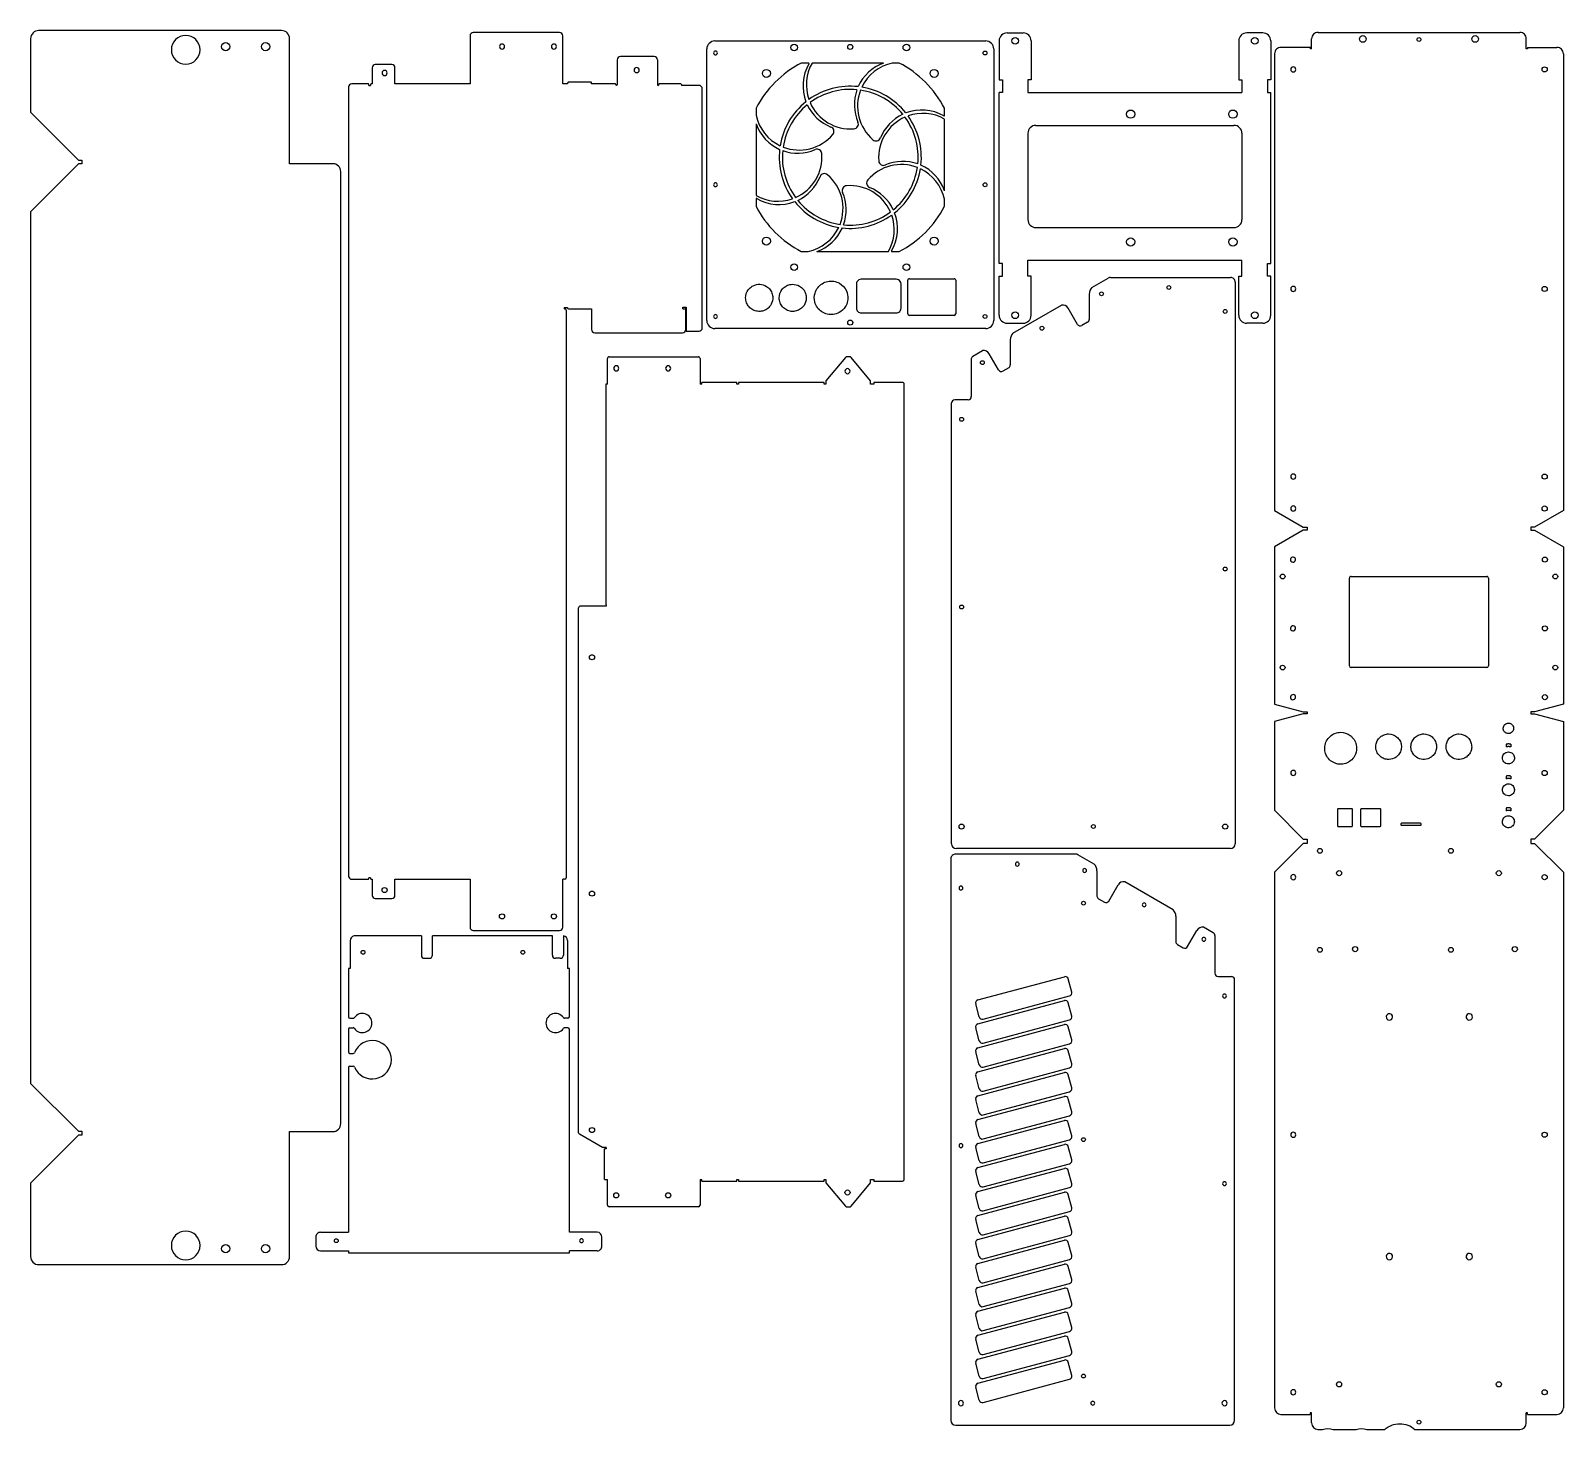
# Model space of a CAD drawing. Header units: millimetres. Extents: x 115 to 1074, y -17 to 858.
import ezdxf

# ---------------------------------------------------------------- set-up
doc = ezdxf.new("R2010")
doc.units = ezdxf.units.MM
doc.layers.add('View046', color=7, linetype='CONTINUOUS')

msp = doc.modelspace()

# ---------------------------------------------------------------- linework, layer by layer
at = {"layer": 'View046'}
for p, q in [((271.846, 858.327), (119.772, 858.328)), ((389.846, 855.126), (389.845, 825.052)), ((445.846, 857.125), (391.846, 857.126)), ((447.845, 825.052), (447.846, 855.125)), ((726.046, 856.95), (736.046, 856.95)), ((886.046, 856.949), (876.046, 856.949)), ((920.646, 857.266), (1047.05, 857.265)), ((114.772, 853.328), (114.772, 807.328)), ((276.845, 775.053), (276.846, 853.326)), ((538.057, 676.851), (538.058, 846.851)), ((543.058, 851.851), (712.633, 851.85)), ((717.633, 846.85), (717.632, 676.85)), ((721.046, 851.95), (721.045, 827.55)), ((741.046, 851.95), (741.045, 827.55)), ((871.046, 851.949), (871.045, 827.549)), ((891.046, 851.949), (891.045, 827.549)), ((915.846, 847.878), (897.458, 847.879)), ((915.846, 846.878), (915.846, 847.878)), ((916.646, 846.878), (915.846, 846.878)), ((916.646, 846.878), (916.646, 853.266)), ((1051.05, 846.877), (1051.05, 853.265)), ((1051.85, 846.877), (1051.05, 846.877)), ((1051.85, 847.877), (1070.23, 847.877)), ((1051.85, 847.877), (1051.85, 846.877)), ((328.531, 835.126), (328.531, 825.053)), ((340.845, 837.126), (330.531, 837.126)), ((342.845, 825.053), (342.845, 835.126)), ((481.919, 840.125), (481.919, 824.452)), ((505.119, 842.125), (483.919, 842.125)), ((507.119, 840.125), (507.119, 824.451)), ((601.999, 838.051), (597.166, 838.051)), ((648.748, 838.05), (603.921, 838.051)), ((658.525, 838.05), (654.109, 838.05)), ((893.458, 843.879), (893.456, 557.913)), ((1074.23, 843.877), (1074.23, 557.912)), ((450.919, 825.552), (450.919, 825.052)), ((465.419, 826.052), (451.419, 826.052)), ((465.919, 825.052), (465.919, 825.552)), ((721.045, 827.55), (723.045, 827.55)), ((723.045, 827.55), (723.045, 819.55)), ((741.045, 827.55), (739.045, 827.55)), ((739.045, 827.55), (739.045, 819.55)), ((871.045, 827.549), (873.045, 827.549)), ((873.045, 827.549), (873.045, 819.549)), ((891.045, 827.549), (889.045, 827.549)), ((889.045, 827.549), (889.045, 819.549)), ((313.766, 823.053), (313.763, 329.053)), ((325.994, 825.053), (315.766, 825.053)), ((326.494, 824.053), (326.494, 824.553)), ((326.494, 824.053), (327.531, 824.053)), ((327.531, 824.553), (327.531, 824.053)), ((328.531, 825.053), (328.031, 825.053)), ((389.845, 825.052), (342.845, 825.053)), ((450.919, 825.052), (447.845, 825.052)), ((480.619, 825.052), (465.919, 825.052)), ((481.119, 824.552), (481.119, 824.452)), ((507.919, 824.451), (507.919, 824.551)), ((521.619, 825.051), (508.419, 825.051)), ((522.119, 824.551), (522.119, 824.051)), ((525.192, 824.051), (522.119, 824.051)), ((525.192, 824.041), (525.192, 824.051)), ((533.192, 824.041), (525.192, 824.041)), ((535.191, 672.151), (535.192, 822.041)), ((721.045, 712.55), (721.045, 819.55)), ((723.045, 819.55), (721.045, 819.55)), ((739.045, 819.55), (873.045, 819.549)), ((889.045, 819.549), (891.045, 819.549)), ((891.045, 712.549), (891.045, 819.549)), ((114.772, 807.328), (144.772, 777.327)), ((568.845, 809.731), (568.845, 805.314)), ((686.845, 804.897), (686.845, 809.73)), ((568.845, 799.954), (568.845, 755.127)), ((686.845, 758.148), (686.845, 802.974)), ((744.045, 799.05), (868.045, 799.049)), ((739.045, 794.05), (739.045, 740.05)), ((873.045, 794.049), (873.045, 740.049)), ((144.772, 777.327), (146.845, 777.327)), ((146.845, 777.327), (146.845, 774.854)), ((144.772, 774.854), (114.771, 744.854)), ((146.845, 774.854), (144.772, 774.854)), ((303.919, 775.053), (276.845, 775.053)), ((308.914, 174.053), (308.919, 770.053)), ((568.845, 753.204), (568.845, 748.371)), ((686.845, 748.37), (686.845, 752.787)), ((114.771, 744.854), (114.768, 199.254)), ((744.045, 735.05), (868.045, 735.049)), ((597.165, 720.051), (601.581, 720.051)), ((606.942, 720.051), (651.769, 720.05)), ((653.691, 720.05), (658.524, 720.05)), ((723.045, 712.55), (721.045, 712.55)), ((723.045, 704.55), (723.045, 712.55)), ((739.045, 714.55), (873.045, 714.549)), ((739.045, 704.55), (739.045, 714.55)), ((873.045, 704.549), (873.045, 714.549)), ((889.045, 712.549), (891.045, 712.549)), ((889.045, 704.549), (889.045, 712.549)), ((656.645, 702.65), (634.645, 702.651)), ((663.844, 681.05), (663.845, 702.05)), ((664.845, 703.05), (692.845, 703.05)), ((693.845, 702.05), (693.844, 681.05)), ((721.044, 680.15), (721.045, 704.55)), ((721.045, 704.55), (723.045, 704.55)), ((741.045, 704.55), (739.045, 704.55)), ((741.044, 680.15), (741.045, 704.55)), ((779.062, 697.509), (789.348, 703.448)), ((790.848, 703.849), (865.845, 703.849)), ((868.845, 700.849), (868.842, 349.249)), ((871.044, 680.149), (871.045, 704.549)), ((871.045, 704.549), (873.045, 704.549)), ((891.045, 704.549), (889.045, 704.549)), ((891.044, 680.149), (891.045, 704.549)), ((631.645, 699.651), (631.644, 684.651)), ((659.644, 684.65), (659.645, 699.65)), ((777.395, 693.358), (777.395, 677.539)), ((448.844, 685.052), (448.844, 684.252)), ((448.844, 685.052), (450.918, 685.052)), ((448.844, 684.252), (449.044, 684.252)), ((450.044, 683.252), (450.042, 328.052)), ((450.918, 685.052), (450.918, 684.652)), ((451.418, 684.152), (465.918, 684.152)), ((465.918, 684.152), (465.918, 671.152)), ((523.118, 684.151), (523.118, 685.151)), ((523.118, 685.151), (525.191, 685.151)), ((523.118, 684.151), (524.418, 684.151)), ((524.918, 671.151), (524.918, 683.651)), ((525.191, 685.151), (525.191, 670.151)), ((634.644, 681.651), (656.644, 681.65)), ((729.698, 669.009), (760.011, 686.51)), ((770.025, 674.439), (764.175, 684.572)), ((712.632, 671.85), (543.057, 671.851)), ((692.844, 680.05), (664.844, 680.05)), ((726.044, 675.15), (736.044, 675.15)), ((776.395, 675.807), (772.757, 673.707)), ((886.044, 675.149), (876.044, 675.149)), ((467.918, 669.152), (522.918, 669.151)), ((525.191, 670.151), (533.191, 670.151)), ((728.031, 664.859), (728.031, 649.039)), ((475.844, 637.052), (475.844, 653.025)), ((476.944, 654.125), (532.744, 654.125)), ((533.844, 653.025), (533.844, 637.051)), ((624.832, 653.731), (612.575, 639.124)), ((627.476, 654.124), (625.675, 654.124)), ((640.575, 639.124), (628.319, 653.731)), ((703.63, 652.804), (703.63, 629.222)), ((704.63, 654.536), (710.647, 658.01)), ((720.662, 645.939), (714.812, 656.072)), ((727.031, 647.307), (723.394, 645.207)), ((474.844, 637.052), (474.843, 498.852)), ((475.844, 637.052), (474.844, 637.052)), ((534.844, 637.051), (533.844, 637.051)), ((556.844, 638.051), (534.844, 638.051)), ((534.844, 637.051), (534.844, 638.051)), ((556.844, 637.051), (556.844, 638.051)), ((557.881, 637.051), (556.844, 637.051)), ((611.575, 638.051), (557.881, 638.051)), ((557.881, 638.051), (557.881, 637.051)), ((611.575, 637.051), (611.575, 638.051)), ((612.575, 637.051), (611.575, 637.051)), ((612.575, 639.124), (612.575, 637.051)), ((640.575, 637.05), (640.575, 639.124)), ((642.612, 637.05), (640.575, 637.05)), ((660.512, 638.05), (642.612, 638.05)), ((642.612, 638.05), (642.612, 637.05)), ((661.608, 139.15), (661.612, 636.95)), ((691.242, 349.25), (691.244, 625.222)), ((701.63, 627.222), (693.244, 627.222)), ((893.456, 557.913), (911.456, 547.521)), ((1074.23, 557.912), (1056.23, 547.52)), ((911.456, 547.521), (913.843, 547.521)), ((913.843, 547.521), (913.843, 545.529)), ((1053.84, 547.52), (1053.84, 545.528)), ((1056.23, 547.52), (1053.84, 547.52)), ((911.456, 545.529), (893.456, 535.137)), ((913.843, 545.529), (911.456, 545.529)), ((1053.84, 545.528), (1056.23, 545.528)), ((1056.23, 545.528), (1074.23, 535.135)), ((893.456, 535.137), (893.455, 436.668)), ((1074.23, 535.135), (1074.23, 436.666)), ((940.343, 460.586), (940.343, 515.586)), ((941.343, 516.586), (1026.34, 516.586)), ((1027.34, 515.586), (1027.34, 460.586)), ((457.767, 168.347), (457.77, 496.952)), ((474.943, 498.052), (458.87, 498.052)), ((474.843, 498.852), (474.943, 498.852)), ((474.943, 498.852), (474.943, 498.052)), ((1026.34, 459.586), (941.343, 459.586)), ((893.455, 436.668), (911.455, 431.844)), ((911.455, 431.844), (913.843, 431.844)), ((913.843, 431.844), (913.843, 430.649)), ((1053.84, 431.843), (1053.84, 430.648)), ((1056.23, 431.843), (1053.84, 431.843)), ((1074.23, 436.666), (1056.23, 431.843)), ((911.455, 430.649), (893.455, 425.826)), ((893.455, 425.826), (893.455, 370.249)), ((913.843, 430.649), (911.455, 430.649)), ((1053.84, 430.648), (1056.23, 430.648)), ((1056.23, 430.648), (1074.23, 425.824)), ((1074.23, 425.824), (1074.23, 370.247)), ((1038.34, 411.617), (1038.34, 409.917)), ((1041.34, 411.617), (1041.34, 409.917)), ((1038.34, 391.617), (1038.34, 389.917)), ((1041.34, 391.617), (1041.34, 389.917)), ((893.455, 370.249), (911.454, 352.249)), ((932.842, 370.748), (932.842, 360.548)), ((941.742, 371.248), (933.342, 371.248)), ((942.242, 360.548), (942.242, 370.748)), ((947.342, 370.748), (947.342, 360.548)), ((959.442, 371.248), (947.842, 371.248)), ((959.942, 360.548), (959.942, 370.748)), ((1038.34, 371.617), (1038.34, 369.917)), ((1041.34, 371.617), (1041.34, 369.917)), ((1074.23, 370.247), (1056.23, 352.248)), ((933.342, 360.048), (941.742, 360.048)), ((947.842, 360.048), (959.442, 360.048)), ((972.542, 361.848), (972.542, 361.148)), ((984.842, 362.148), (972.842, 362.148)), ((972.842, 360.848), (984.842, 360.848)), ((985.142, 361.148), (985.142, 361.848)), ((865.842, 346.249), (694.242, 346.25)), ((911.454, 349.461), (893.454, 331.461)), ((911.454, 352.249), (913.842, 352.249)), ((913.842, 349.461), (911.454, 349.461)), ((913.842, 352.249), (913.842, 349.461)), ((1053.84, 352.248), (1053.84, 349.46)), ((1056.23, 352.248), (1053.84, 352.248)), ((1053.84, 349.46), (1056.23, 349.46)), ((1056.23, 349.46), (1074.23, 331.46)), ((690.842, 339.85), (690.84, -11.7499)), ((768.838, 342.85), (693.842, 342.85)), ((780.625, 336.509), (770.338, 342.448)), ((315.763, 327.053), (325.991, 327.053)), ((326.491, 327.553), (326.491, 328.053)), ((327.527, 328.053), (326.491, 328.053)), ((327.527, 328.053), (327.527, 327.553)), ((328.027, 327.053), (328.527, 327.053)), ((328.527, 327.053), (328.527, 316.979)), ((342.842, 316.979), (342.842, 327.053)), ((342.842, 327.053), (389.842, 327.052)), ((389.842, 327.052), (389.842, 296.979)), ((447.842, 296.978), (447.842, 327.052)), ((449.042, 327.052), (447.842, 327.052)), ((782.292, 332.358), (782.291, 316.539)), ((893.454, 331.461), (893.452, -3.9389)), ((1074.23, 331.46), (1074.23, -3.9402)), ((789.661, 313.439), (795.511, 323.571)), ((829.988, 308.008), (799.675, 325.509)), ((330.527, 314.979), (340.842, 314.979)), ((783.291, 314.807), (786.929, 312.707)), ((831.655, 303.858), (831.655, 288.039)), ((314.842, 288.64), (314.842, 271.253)), ((359.342, 291.64), (317.842, 291.64)), ((359.342, 291.64), (359.342, 279.582)), ((441.342, 291.639), (366.342, 291.64)), ((366.342, 279.582), (366.342, 291.64)), ((391.842, 294.979), (445.842, 294.978)), ((441.342, 279.582), (441.342, 291.639)), ((448.342, 291.597), (448.342, 279.582)), ((450.842, 288.639), (450.842, 271.252)), ((839.024, 284.939), (844.874, 295.071)), ((855.056, 293.535), (849.039, 297.009)), ((856.056, 291.803), (856.056, 268.221)), ((832.655, 286.307), (836.292, 284.206)), ((313.642, 271.253), (313.641, 240.912)), ((314.842, 271.253), (313.642, 271.253)), ((361.342, 277.582), (364.342, 277.582)), ((446.342, 277.582), (443.342, 277.582)), ((452.042, 271.252), (450.842, 271.252)), ((452.041, 240.911), (452.042, 271.252)), ((707.773, 251.568), (761.865, 266.061)), ((766.515, 256.436), (764.315, 264.647)), ((858.056, 266.221), (866.441, 266.221)), ((868.44, -11.7512), (868.441, 264.221)), ((707.773, 236.568), (761.865, 251.061)), ((711.008, 239.493), (765.1, 253.987)), ((766.514, 241.436), (764.315, 249.647)), ((314.631, 240.053), (316.631, 240.053)), ((451.051, 240.052), (449.051, 240.052)), ((708.559, 240.908), (706.359, 249.118)), ((313.641, 233.194), (313.641, 218.912)), ((314.631, 234.053), (316.631, 234.053)), ((451.051, 234.052), (449.051, 234.052)), ((452.04, 106.052), (452.041, 233.193)), ((708.559, 225.908), (706.359, 234.118)), ((707.773, 221.568), (761.865, 236.061)), ((711.008, 224.493), (765.1, 238.987)), ((766.514, 226.436), (764.314, 234.647)), ((707.773, 206.568), (761.865, 221.061)), ((711.008, 209.493), (765.1, 223.987)), ((314.631, 218.053), (316.631, 218.053)), ((708.559, 210.908), (706.359, 219.118)), ((766.514, 211.436), (764.314, 219.647)), ((313.641, 209.194), (313.64, 106.053)), ((314.631, 210.053), (316.631, 210.053)), ((708.559, 195.908), (706.359, 204.118)), ((707.773, 191.568), (761.865, 206.061)), ((711.008, 194.493), (765.1, 208.987)), ((766.514, 196.436), (764.314, 204.647)), ((114.768, 199.254), (144.767, 169.254)), ((711.008, 179.493), (765.1, 193.987)), ((708.558, 180.908), (706.359, 189.118)), ((707.773, 176.568), (761.865, 191.061)), ((766.514, 181.436), (764.314, 189.647)), ((708.558, 165.908), (706.358, 174.118)), ((707.773, 161.568), (761.865, 176.061)), ((711.008, 164.493), (765.1, 178.987)), ((766.514, 166.436), (764.314, 174.647)), ((144.767, 166.781), (114.767, 136.781)), ((144.767, 169.254), (146.841, 169.254)), ((146.841, 166.78), (144.767, 166.781)), ((146.841, 169.254), (146.841, 166.78)), ((276.84, 90.7796), (276.841, 169.053)), ((276.841, 169.053), (303.914, 169.053)), ((472.767, 159.052), (458.317, 167.394)), ((711.008, 149.493), (765.1, 163.987)), ((474.941, 159.052), (472.767, 159.052)), ((474.941, 158.252), (473.941, 158.252)), ((473.941, 139.052), (473.941, 158.252)), ((474.941, 159.052), (474.941, 158.252)), ((708.558, 150.908), (706.358, 159.118)), ((707.772, 146.568), (761.864, 161.061)), ((766.514, 151.436), (764.314, 159.647)), ((708.558, 135.908), (706.358, 144.118)), ((707.772, 131.568), (761.864, 146.061)), ((711.008, 134.493), (765.1, 148.987)), ((766.514, 136.436), (764.314, 144.647)), ((114.767, 136.781), (114.767, 90.7807)), ((473.941, 139.052), (475.841, 139.052)), ((475.841, 123.078), (475.841, 139.052)), ((533.841, 139.051), (533.841, 123.078)), ((533.841, 139.051), (534.841, 139.051)), ((534.841, 138.051), (534.841, 139.051)), ((534.841, 138.051), (556.841, 138.051)), ((556.841, 138.051), (556.841, 139.051)), ((556.841, 139.051), (557.877, 139.051)), ((557.877, 139.051), (557.877, 138.051)), ((557.877, 138.051), (611.572, 138.051)), ((611.572, 138.051), (611.572, 139.051)), ((611.572, 139.051), (612.572, 139.051)), ((612.572, 139.051), (612.572, 136.977)), ((612.572, 136.977), (624.828, 122.37)), ((628.315, 122.37), (640.572, 136.977)), ((640.572, 136.977), (640.572, 139.05)), ((640.572, 139.05), (642.608, 139.05)), ((642.608, 139.05), (642.608, 138.05)), ((642.608, 138.05), (660.508, 138.05)), ((708.558, 120.908), (706.358, 129.118)), ((707.772, 116.568), (761.864, 131.061)), ((711.008, 119.493), (765.099, 133.987)), ((766.514, 121.436), (764.314, 129.647)), ((532.74, 121.978), (476.94, 121.978)), ((625.671, 121.977), (627.472, 121.977)), ((707.772, 101.568), (761.864, 116.061)), ((711.007, 104.493), (765.099, 118.987)), ((296.253, 106.053), (313.64, 106.053)), ((469.428, 106.052), (452.04, 106.052)), ((708.558, 105.908), (706.358, 114.118)), ((766.513, 106.436), (764.314, 114.647)), ((293.253, 103.053), (293.253, 97.4528)), ((472.428, 97.4516), (472.428, 103.052)), ((708.558, 90.9077), (706.358, 99.1181)), ((707.772, 86.5676), (761.864, 101.061)), ((711.007, 89.4935), (765.099, 103.987)), ((766.513, 91.4365), (764.313, 99.6468)), ((296.253, 94.4528), (313.64, 94.4527)), ((313.64, 94.4527), (313.64, 93.2527)), ((313.64, 93.2527), (452.04, 93.2517)), ((452.04, 93.2517), (452.04, 94.4517)), ((469.428, 94.4516), (452.04, 94.4517)), ((711.007, 74.4935), (765.099, 88.987)), ((119.767, 85.7807), (271.84, 85.7796)), ((708.558, 75.9077), (706.358, 84.1181)), ((707.772, 71.5676), (761.864, 86.0611)), ((766.513, 76.4365), (764.313, 84.6468)), ((708.558, 60.9077), (706.358, 69.1181)), ((707.772, 56.5676), (761.864, 71.0611)), ((711.007, 59.4935), (765.099, 73.987)), ((766.513, 61.4365), (764.313, 69.6468)), ((711.007, 44.4935), (765.099, 58.987)), ((708.558, 45.9077), (706.358, 54.1181)), ((707.772, 41.5676), (761.864, 56.0611)), ((766.513, 46.4365), (764.313, 54.6468)), ((708.557, 30.9077), (706.358, 39.1181)), ((707.772, 26.5676), (761.864, 41.0611)), ((711.007, 29.4935), (765.099, 43.987)), ((766.513, 31.4365), (764.313, 39.6468)), ((711.007, 14.4935), (765.099, 28.987)), ((708.557, 15.9077), (706.357, 24.1181)), ((707.772, 11.5676), (761.863, 26.0611)), ((766.513, 16.4365), (764.313, 24.6468)), ((711.007, -0.5065), (765.099, 13.987)), ((708.557, 0.9077), (706.357, 9.1181)), ((897.452, -7.9389), (915.84, -7.939)), ((915.84, -6.939), (915.84, -7.939)), ((916.64, -6.9391), (915.84, -6.939)), ((916.64, -13.3267), (916.64, -6.9391)), ((1051.04, -13.3276), (1051.04, -6.94)), ((1051.84, -6.94), (1051.04, -6.94)), ((1051.84, -7.94), (1051.84, -6.94)), ((1051.84, -7.94), (1070.23, -7.9401)), ((693.839, -14.7499), (865.439, -14.7512)), ((920.639, -17.3267), (923.485, -17.3267)), ((930.194, -17.3268), (944.485, -17.3269)), ((951.194, -17.3269), (962.392, -17.327)), ((981.287, -17.3271), (1047.04, -17.3276))]:
    msp.add_line(p, q, dxfattribs=at)
for centre, radius in [((731.046, 851.95), 2.1), ((881.046, 851.949), 2.1), ((948.696, 853.116), 2.1), ((983.846, 852.766), 1.2), ((1019, 853.115), 2.1), ((236.846, 848.327), 2.6), ((261.846, 848.327), 2.6), ((592.696, 847.801), 2.1), ((627.846, 848.151), 1.6), ((662.996, 847.8), 2.1), ((712.233, 844.35), 1.2), ((1062.53, 834.077), 1.6), ((575.345, 831.551), 2.5), ((680.345, 831.55), 2.5), ((803.345, 806.049), 2.6), ((867.345, 806.049), 2.6), ((712.233, 761.85), 1.2), ((575.345, 726.551), 2.5), ((680.345, 726.55), 2.5), ((803.345, 726.049), 2.6), ((867.345, 726.049), 2.6), ((592.695, 710.301), 2.1), ((662.995, 710.3), 2.1), ((785.126, 693.549), 1.2), ((827.299, 697.549), 1.2), ((1062.53, 696.61), 1.6), ((731.044, 680.15), 2.1), ((862.544, 682.549), 1.2), ((881.044, 680.149), 2.1), ((627.844, 675.551), 1.6), ((712.232, 679.35), 1.2), ((747.83, 672.017), 1.2), ((710.535, 650.485), 1.2), ((697.544, 614.985), 1.2), ((1062.53, 579.143), 1.6), ((1062.53, 559.143), 1.6), ((1062.69, 527.183), 1.6), ((862.543, 521.299), 1.2), ((898.495, 516.587), 1.5), ((1069.19, 516.586), 1.5), ((697.543, 497.518), 1.2), ((1062.69, 484.118), 1.6), ((466.169, 466.052), 1.6), ((898.494, 459.587), 1.5), ((1069.19, 459.586), 1.5), ((1062.69, 441.053), 1.6), ((1062.53, 393.593), 1.6), ((697.542, 360.05), 1.6), ((780.042, 360.05), 1.2), ((862.542, 360.049), 1.6), ((921.842, 344.861), 1.5), ((1003.84, 344.86), 1.5), ((933.842, 330.861), 1.6), ((1033.84, 330.86), 1.6), ((1062.53, 328.36), 1.6), ((336.342, 320.279), 1.6), ((466.168, 318.052), 1.6), ((773.842, 312.049), 1.2), ((409.842, 303.779), 1.6), ((442.342, 303.778), 1.6), ((322.842, 281.333), 1.2), ((422.842, 281.332), 1.2), ((921.842, 282.861), 1.5), ((943.842, 283.311), 1.6), ((1003.84, 282.86), 1.5), ((1043.84, 283.311), 1.6), ((466.167, 170.052), 1.6), ((773.841, 164.049), 1.2), ((1062.53, 167.11), 1.6), ((481.341, 129.178), 1.6), ((513.841, 129.178), 1.6), ((626.113, 130.967), 1.6), ((236.84, 95.7799), 2.6), ((261.84, 95.7797), 2.6), ((306.076, 100.753), 1.2), ((773.84, 16.0495), 1.2), ((933.84, 10.8608), 1.6), ((1033.84, 10.8601), 1.6), ((1062.53, 5.8599), 1.6), ((983.84, -12.8271), 1.2)]:
    msp.add_circle(centre, radius, dxfattribs=at)
for centre, radius, start, end in [((119.772, 853.328), 5, 89.9996, 180), ((271.846, 853.327), 5, -0.0004011, 89.9996), ((391.846, 855.126), 2, 89.9996, 180), ((445.846, 855.125), 2, -0.0004011, 89.9996), ((726.046, 851.95), 5, 89.9996, 180), ((736.046, 851.95), 5, -0.0004011, 89.9996), ((876.046, 851.949), 5, 89.9996, 180), ((886.046, 851.949), 5, -0.0004011, 89.9996), ((920.646, 853.266), 4, 89.9996, 180), ((1047.05, 853.265), 4, -0.0004011, 89.9996), ((543.058, 846.851), 5, 89.9996, 180), ((712.633, 846.85), 5, -0.0003959, 89.9996), ((897.458, 843.879), 4, 89.9996, 180), ((1070.23, 843.877), 4, -0.0004011, 89.9996), ((330.531, 835.126), 2, 89.9996, 180), ((340.845, 835.126), 2, -0.0004011, 89.9996), ((483.919, 840.125), 2, 89.9996, 180), ((505.119, 840.125), 2, -0.0004011, 89.9996), ((627.845, 779.051), 66.5, 117.474, 152.525), ((625.92, 823.715), 27.6726, 149.906, -159.056), ((628.016, 824.441), 27.6726, 150.541, -160.539), ((601.545, 837.841), 0.5, -30.094, 24.8212), ((658.066, 811.994), 27.6726, 109.678, 155.944), ((660.062, 811.026), 27.6726, 102.423, 154.461), ((627.845, 779.051), 66.5, 27.4739, 62.5253), ((451.419, 825.552), 0.5, 89.9996, 180), ((465.419, 825.552), 0.5, -0.0004011, 89.9996), ((315.766, 823.053), 2, 89.9996, 180), ((325.994, 824.553), 0.5, -0.0004011, 89.9996), ((328.031, 824.553), 0.5, 89.9996, 180), ((480.619, 824.552), 0.5, -0.0004011, 89.9996), ((481.519, 824.452), 0.4, 180, -0.0004011), ((507.519, 824.451), 0.4, 180, -0.0004011), ((508.419, 824.551), 0.5, 89.9996, 180), ((521.619, 824.551), 0.5, -0.0004011, 89.9996), ((533.192, 822.041), 2, -0.0004011, 89.9996), ((627.845, 779.051), 44.5, 83.6108, 125.626), ((627.845, 779.051), 42.5, 84.3606, 126.3), ((658.066, 811.994), 27.6726, 160.25, -156.658), ((660.062, 811.026), 27.6726, 158.736, -130.612), ((627.845, 779.051), 42.5, 39.3606, 81.3003), ((627.845, 779.051), 44.5, 38.6108, 80.6256), ((627.845, 779.051), 44.5, 128.611, 170.626), ((627.845, 779.051), 42.5, 129.361, 171.3), ((625.92, 823.715), 27.6726, -154.75, -111.658), ((628.016, 824.441), 27.6726, -156.264, -85.6117), ((672.509, 780.975), 27.6726, 115.25, 158.342), ((672.509, 780.975), 27.6726, 59.906, 110.944), ((673.236, 778.88), 27.6726, 60.5409, 109.461), ((595.87, 811.268), 27.6726, -167.577, -115.539), ((594.902, 809.272), 27.6726, -160.322, -114.056), ((614.6, 795.207), 3, -40.6117, 68.3416), ((629.904, 799.841), 3, -85.6117, 23.3416), ((673.236, 778.88), 27.6726, 113.736, -175.612), ((627.845, 779.051), 42.5, -5.63935, 36.3003), ((627.845, 779.051), 44.5, -6.38918, 35.6256), ((686.635, 805.35), 0.5, -120.094, -65.1788), ((744.045, 794.05), 5, 89.9996, 180), ((868.045, 794.049), 5, -0.0004011, 89.9996), ((595.87, 811.268), 27.6726, -111.264, -40.6117), ((644.002, 792.296), 3, -130.612, -21.6584), ((627.845, 779.051), 44.5, 173.611, -144.374), ((627.845, 779.051), 42.5, 174.361, -143.7), ((594.902, 809.272), 27.6726, -109.75, -66.6584), ((582.454, 779.222), 27.6726, -66.2639, 4.38825), ((607.055, 781.109), 3, 4.38825, 113.342), ((303.919, 770.053), 5, -0.0004011, 89.9996), ((611.688, 765.805), 3, 49.3883, 158.342), ((595.628, 747.075), 27.6726, -21.2639, 49.3883), ((659.82, 746.834), 27.6726, 68.7361, 139.388), ((648.636, 776.992), 3, -175.612, -66.6584), ((660.788, 748.829), 27.6726, 70.2501, 113.342), ((627.845, 779.051), 42.5, -50.6394, -8.69972), ((627.845, 779.051), 44.5, -51.3892, -9.37435), ((659.82, 746.834), 27.6726, 12.4231, 64.4606), ((660.788, 748.829), 27.6726, 19.6777, 65.9437), ((583.181, 777.126), 27.6726, -64.7499, -21.6584), ((625.786, 758.26), 3, 94.3883, -156.658), ((627.674, 733.66), 27.6726, 23.7361, 94.3883), ((641.09, 762.894), 3, 139.388, -111.658), ((629.77, 734.387), 27.6726, 25.2501, 68.3416), ((582.454, 779.222), 27.6726, -119.459, -70.5394), ((569.055, 752.751), 0.5, 59.906, 114.821), ((583.181, 777.126), 27.6726, -120.094, -69.0563), ((627.845, 779.051), 44.5, -141.389, -99.3744), ((627.845, 779.051), 42.5, -140.639, -98.6997), ((597.624, 746.107), 27.6726, -19.7499, 23.3416), ((627.845, 779.051), 66.5, -152.526, -117.475), ((627.845, 779.051), 44.5, -96.3892, -54.3744), ((627.845, 779.051), 42.5, -95.6394, -53.6997), ((627.674, 733.66), 27.6726, -29.4591, 19.4606), ((629.77, 734.387), 27.6726, -30.094, 20.9437), ((627.845, 779.051), 66.5, -62.5261, -27.4747), ((744.045, 740.05), 5, 180, -90.0004), ((868.045, 740.049), 5, -90.0004, -0.0004011), ((595.628, 747.075), 27.6726, -77.5769, -25.5394), ((597.624, 746.107), 27.6726, -70.3223, -24.0563), ((654.145, 720.26), 0.5, 149.906, -155.179), ((664.845, 702.05), 1, 89.9996, 180), ((692.845, 702.05), 1, -0.0004028, 89.9996), ((790.848, 700.849), 3, 89.9996, 120), ((865.845, 700.849), 3, -0.0004011, 89.9996), ((783.395, 693.358), 6, 136.234, 180), ((449.044, 683.252), 1, -0.0004011, 89.9996), ((451.418, 684.652), 0.5, 180, -90.0004), ((524.418, 683.651), 0.5, -0.0004011, 89.9996), ((760.711, 682.572), 4, 29.9996, 100.083), ((533.191, 672.151), 2, -90.0004, -0.0004011), ((543.057, 676.851), 5, 180, -90.0004), ((664.844, 681.05), 1, 180, -90.0004), ((692.844, 681.05), 1, -90.0004, -0.0004028), ((712.632, 676.85), 5, -90.0004, -0.0003959), ((726.044, 680.15), 5, 180, -90.0004), ((736.044, 680.15), 5, -90.0004, -0.0004011), ((771.757, 675.439), 2, -150, -60.0004), ((775.395, 677.539), 2, -60.0004, -0.0004011), ((876.044, 680.149), 5, 180, -90.0004), ((886.044, 680.149), 5, -90.0004, -0.0004011), ((467.918, 671.152), 2, 180, -90.0004), ((522.918, 671.151), 2, -90.0004, -0.0004011), ((734.031, 664.859), 6, 136.234, 180), ((476.944, 653.025), 1.1, 89.9996, 180), ((532.744, 653.025), 1.1, -0.0004011, 89.9996), ((625.675, 653.024), 1.1, 89.9996, 140), ((627.476, 653.024), 1.1, 39.9996, 89.9996), ((705.63, 652.804), 2, 120, 180), ((711.348, 654.072), 4, 29.9996, 100.083), ((722.394, 646.939), 2, -150, -60.0004), ((726.031, 649.039), 2, -60.0004, -0.0004011), ((660.512, 636.95), 1.1, -0.0004011, 89.9996), ((693.244, 625.222), 2, 89.9996, 180), ((701.63, 629.222), 2, -90.0004, -0.0004011), ((941.343, 515.586), 1, 89.9996, 180), ((1026.34, 515.586), 1, -0.0004011, 89.9996), ((458.87, 496.952), 1.1, 89.9996, 180), ((941.343, 460.586), 1, 180, -90.0004), ((1026.34, 460.586), 1, -90.0004, -0.0004011), ((694.242, 349.25), 3, 180, -90.0004), ((865.842, 349.249), 3, -90.0004, -0.0004011), ((693.842, 339.85), 3, 89.9996, 180), ((768.838, 339.85), 3, 59.9996, 89.9996), ((776.292, 332.358), 6, -0.0004011, 43.7657), ((315.763, 329.053), 2, 180, -90.0004), ((325.991, 327.553), 0.5, -90.0004, -0.0004011), ((328.027, 327.553), 0.5, 180, -90.0004), ((449.042, 328.052), 1, -90.0004, -0.0004011), ((330.527, 316.979), 2, 180, -90.0004), ((340.842, 316.979), 2, -90.0004, -0.0004011), ((798.975, 321.571), 4, 79.9157, 150), ((784.291, 316.539), 2, 180, -120), ((787.929, 314.439), 2, -120, -30.0004), ((825.655, 303.858), 6, -0.0004011, 43.7657), ((317.842, 288.64), 3, 89.9996, 180), ((391.842, 296.979), 2, 180, -90.0004), ((445.842, 296.978), 2, -90.0004, -0.0004011), ((447.842, 288.639), 3, -0.0003961, 80.4055), ((833.655, 288.039), 2, 180, -120), ((848.338, 293.071), 4, 79.9157, 150), ((854.056, 291.803), 2, -0.0004011, 59.9996), ((361.342, 279.582), 2, 180, -90.0004), ((364.342, 279.582), 2, -90.0004, -0.0003944), ((443.342, 279.582), 2, 180, -90.0004), ((446.342, 279.582), 2, -90.0004, -0.0003944), ((837.292, 285.939), 2, -120, -30.0004), ((762.383, 264.129), 2, 14.9996, 105), ((858.056, 268.221), 2, 180, -90.0004), ((866.441, 264.221), 2, -0.0004011, 89.9996), ((708.291, 249.636), 2, 105, -165), ((762.383, 249.129), 2, 14.9996, 105), ((764.583, 255.919), 2, -75.0004, 14.9996), ((314.631, 241.053), 1, -171.891, -90.0004), ((316.631, 241.053), 1, -90.0004, -34.8503), ((322.376, 237.053), 6, -145.15, 145.15), ((443.307, 237.052), 6, 34.8495, -34.8503), ((449.051, 241.052), 1, -145.15, -90.0004), ((451.051, 241.052), 1, -90.0004, -8.11001), ((710.491, 241.425), 2, -165, -75.0004), ((764.583, 240.919), 2, -75.0004, 14.9996), ((314.631, 233.053), 1, 89.9996, 171.89), ((316.631, 233.053), 1, 34.8495, 89.9996), ((449.051, 233.052), 1, 89.9996, 145.15), ((451.051, 233.052), 1, 8.10922, 89.9996), ((708.291, 234.636), 2, 105, -165), ((762.383, 234.129), 2, 14.9996, 105), ((328.631, 214.053), 12, -157.381, 157.38), ((708.291, 219.636), 2, 105, -165), ((710.491, 226.425), 2, -165, -75.0004), ((762.382, 219.129), 2, 14.9996, 105), ((764.582, 225.919), 2, -75.0004, 14.9996), ((314.631, 219.053), 1, -171.891, -90.0004), ((316.631, 219.053), 1, -90.0004, -22.6203), ((764.582, 210.919), 2, -75.0004, 14.9996), ((314.631, 209.053), 1, 89.9996, 171.89), ((316.631, 209.053), 1, 22.6195, 89.9996), ((708.291, 204.636), 2, 105, -165), ((710.491, 211.425), 2, -165, -75.0004), ((762.382, 204.129), 2, 14.9996, 105), ((710.49, 196.425), 2, -165, -75.0004), ((764.582, 195.919), 2, -75.0004, 14.9996), ((708.29, 189.636), 2, 105, -165), ((762.382, 189.129), 2, 14.9996, 105), ((303.914, 174.053), 5, -90.0004, -0.0004011), ((708.29, 174.636), 2, 105, -165), ((710.49, 181.425), 2, -165, -75.0004), ((762.382, 174.129), 2, 14.9996, 105), ((764.582, 180.919), 2, -75.0004, 14.9996), ((458.867, 168.347), 1.1, 180, -120), ((710.49, 166.425), 2, -165, -75.0004), ((764.582, 165.919), 2, -75.0004, 14.9996), ((708.29, 159.636), 2, 105, -165), ((762.382, 159.129), 2, 14.9996, 105), ((708.29, 144.636), 2, 105, -165), ((710.49, 151.425), 2, -165, -75.0004), ((762.382, 144.129), 2, 14.9996, 105), ((764.582, 150.919), 2, -75.0004, 14.9996), ((660.508, 139.15), 1.1, -90.0004, -0.0004011), ((710.49, 136.425), 2, -165, -75.0004), ((764.582, 135.919), 2, -75.0004, 14.9996), ((708.29, 129.636), 2, 105, -165), ((762.382, 129.129), 2, 14.9996, 105), ((476.941, 123.078), 1.1, 180, -90.0004), ((532.741, 123.078), 1.1, -90.0004, -0.0004011), ((625.671, 123.077), 1.1, -140, -90.0004), ((627.472, 123.077), 1.1, -90.0004, -40.0004), ((708.29, 114.636), 2, 105, -165), ((710.49, 121.425), 2, -165, -75.0004), ((762.382, 114.129), 2, 14.9996, 105), ((764.582, 120.919), 2, -75.0004, 14.9996), ((296.253, 103.053), 3, 89.9996, 180), ((469.428, 103.052), 3, -0.0003961, 89.9996), ((710.49, 106.425), 2, -165, -75.0004), ((764.582, 105.919), 2, -75.0004, 14.9996), ((296.253, 97.4528), 3, 180, -90.0004), ((469.428, 97.4516), 3, -90.0004, -0.0003961), ((708.29, 99.6357), 2, 105, -165), ((762.382, 99.1292), 2, 14.9996, 105), ((119.767, 90.7807), 5, 180, -90.0004), ((271.84, 90.7796), 5, -90.0004, -0.0004011), ((708.29, 84.6357), 2, 105, -165), ((710.49, 91.4254), 2, -165, -75.0004), ((764.582, 90.9188), 2, -75.0004, 14.9996), ((762.382, 84.1292), 2, 14.9996, 105), ((708.29, 69.6357), 2, 105, -165), ((710.49, 76.4254), 2, -165, -75.0004), ((762.381, 69.1292), 2, 14.9996, 105), ((764.581, 75.9188), 2, -75.0004, 14.9996), ((710.489, 61.4254), 2, -165, -75.0004), ((764.581, 60.9188), 2, -75.0004, 14.9996), ((708.289, 54.6357), 2, 105, -165), ((762.381, 54.1292), 2, 14.9996, 105), ((708.289, 39.6357), 2, 105, -165), ((710.489, 46.4254), 2, -165, -75.0004), ((762.381, 39.1292), 2, 14.9996, 105), ((764.581, 45.9188), 2, -75.0004, 14.9996), ((710.489, 31.4254), 2, -165, -75.0004), ((764.581, 30.9188), 2, -75.0004, 14.9996), ((708.289, 24.6357), 2, 105, -165), ((762.381, 24.1292), 2, 14.9996, 105), ((708.289, 9.6357), 2, 105, -165), ((710.489, 16.4254), 2, -165, -75.0004), ((764.581, 15.9188), 2, -75.0004, 14.9996), ((710.489, 1.4253), 2, -165, -75.0004), ((897.452, -3.9389), 4, 180, -90.0004), ((1070.23, -3.9401), 4, -90.0004, -0.0004011), ((693.84, -11.7499), 3, 180, -90.0004), ((865.44, -11.7512), 3, -90.0004, -0.0004011), ((920.64, -13.3267), 4, 180, -90.0004), ((1047.04, -13.3276), 4, -90.0004, -0.0004011)]:
    msp.add_arc(centre, radius, start, end, dxfattribs=at)
for centre, major_axis in [((211.846, 846.327), (-9, 0.0001)), ((409.846, 848.326), (-1.6, 0)), ((442.346, 848.325), (-1.6, 0)), ((543.458, 844.351), (-1.2, 0)), ((494.119, 833.625), (0, 1.6)), ((905.158, 834.078), (0, 1.6)), ((336.345, 831.826), (-1.6, 0)), ((543.457, 761.851), (-1.2, 0)), ((905.157, 696.611), (0, 1.6)), ((543.457, 679.351), (-1.2, 0)), ((481.344, 646.925), (1.6, 0)), ((513.844, 646.925), (1.6, 0)), ((626.117, 645.134), (1.1314, -1.1314)), ((905.156, 579.144), (0, 1.6)), ((905.156, 559.144), (0, 1.6)), ((904.995, 527.184), (-1.3856, 0.8)), ((904.995, 484.119), (-1.3856, 0.8)), ((904.994, 441.054), (-1.3856, 0.8)), ((905.155, 393.594), (-1.6, 0)), ((732.387, 336.55), (0, 1.2)), ((774.561, 332.549), (0, 1.2)), ((905.154, 328.361), (0, -1.6)), ((697.142, 321.55), (0, 1.2)), ((811.856, 311.017), (0, 1.2)), ((849.151, 289.484), (0, 1.2)), ((862.141, 253.984), (0, 1.2)), ((965.341, 240.861), (-1.9918, 0.1811)), ((1015.34, 240.86), (-1.9918, 0.1811)), ((905.153, 167.111), (0, -1.6)), ((697.141, 160.3), (0, 1.2)), ((862.141, 136.516), (0, 1.2)), ((211.84, 97.78), (-9, 0.0001)), ((459.605, 100.752), (1.2, 0)), ((965.34, 90.8606), (-1.9918, 0.1811)), ((1015.34, 90.8602), (-1.9918, 0.1811)), ((697.14, -0.95), (0, 1.6)), ((779.64, -0.9506), (0, 1.2)), ((862.14, -0.9511), (0, 1.6)), ((905.152, 5.861), (0, -1.6))]:
    msp.add_ellipse(centre, major_axis=major_axis, ratio=1, start_param=0, end_param=6.28318, dxfattribs=at)
for points, knots in [([(621.095, 700.144), (619.99, 700.782), (618.768, 701.216), (617.509, 701.418), (616.249, 701.621), (614.953, 701.591), (613.704, 701.33), (612.456, 701.071), (611.255, 700.581), (610.181, 699.892), (609.144, 699.229), (608.225, 698.38), (607.481, 697.399), (606.709, 696.383), (606.125, 695.226), (605.768, 694.001), (605.24, 692.207), (605.205, 690.272), (605.669, 688.461), (605.983, 687.224), (606.525, 686.047), (607.26, 685.004), (607.994, 683.961), (608.921, 683.054), (609.979, 682.342), (611.037, 681.629), (612.226, 681.111), (613.468, 680.823), (614.689, 680.539), (615.961, 680.476), (617.204, 680.639), (618.469, 680.804), (619.703, 681.202), (620.826, 681.807), (622.414, 682.661), (623.775, 683.933), (624.733, 685.462), (625.413, 686.541), (625.893, 687.746), (626.142, 688.997), (626.488, 690.722), (626.389, 692.534), (625.857, 694.211), (625.731, 694.61), (625.582, 695), (625.41, 695.382), (624.515, 697.368), (622.983, 699.059), (621.095, 700.144)], [0, 0, 0, 0, 0.0580006, 0.0580006, 0.0580006, 0.116001, 0.116001, 0.116001, 0.174002, 0.174002, 0.174002, 0.230002, 0.230002, 0.230002, 0.288003, 0.288003, 0.288003, 0.373004, 0.373004, 0.373004, 0.431004, 0.431004, 0.431004, 0.489005, 0.489005, 0.489005, 0.547005, 0.547005, 0.547005, 0.604006, 0.604006, 0.604006, 0.662006, 0.662006, 0.662006, 0.744007, 0.744007, 0.744007, 0.802008, 0.802008, 0.802008, 0.882009, 0.882009, 0.882009, 0.901009, 0.901009, 0.901009, 1, 1, 1, 1]), ([(634.645, 702.651), (634.137, 702.651), (633.63, 702.52), (633.187, 702.273), (632.721, 702.014), (632.327, 701.629), (632.058, 701.17), (631.788, 700.712), (631.644, 700.182), (631.645, 699.651)], [0, 0, 0, 0, 0.323009, 0.323009, 0.323009, 0.662004, 0.662004, 0.662004, 1, 1, 1, 1]), ([(659.645, 699.65), (659.646, 700.268), (659.449, 700.884), (659.091, 701.387), (658.835, 701.748), (658.497, 702.052), (658.11, 702.268), (657.665, 702.518), (657.155, 702.651), (656.645, 702.65)], [0, 0, 0, 0, 0.392991, 0.392991, 0.392991, 0.674998, 0.674998, 0.674998, 1, 1, 1, 1]), ([(562.344, 691.051), (562.344, 690.018), (562.534, 688.986), (562.903, 688.022), (563.27, 687.057), (563.816, 686.16), (564.504, 685.39), (565.179, 684.633), (565.992, 683.998), (566.891, 683.527), (567.804, 683.046), (568.807, 682.734), (569.832, 682.611), (570.857, 682.488), (571.905, 682.554), (572.906, 682.805), (573.874, 683.046), (574.798, 683.46), (575.622, 684.021), (576.476, 684.601), (577.223, 685.338), (577.814, 686.185), (578.672, 687.411), (579.196, 688.866), (579.316, 690.357), (579.398, 691.351), (579.303, 692.359), (579.036, 693.32), (578.761, 694.315), (578.302, 695.259), (577.69, 696.09), (577.078, 696.922), (576.313, 697.641), (575.444, 698.199), (574.187, 699.01), (572.713, 699.479), (571.218, 699.543), (569.777, 699.608), (568.322, 699.297), (567.033, 698.649), (566.11, 698.186), (565.273, 697.553), (564.576, 696.791), (564.371, 696.568), (564.179, 696.334), (563.999, 696.09), (562.93, 694.644), (562.341, 692.85), (562.344, 691.051)], [0, 0, 0, 0, 0.0580006, 0.0580006, 0.0580006, 0.116001, 0.116001, 0.116001, 0.173002, 0.173002, 0.173002, 0.231002, 0.231002, 0.231002, 0.289003, 0.289003, 0.289003, 0.345004, 0.345004, 0.345004, 0.403004, 0.403004, 0.403004, 0.487005, 0.487005, 0.487005, 0.543006, 0.543006, 0.543006, 0.601006, 0.601006, 0.601006, 0.659007, 0.659007, 0.659007, 0.743008, 0.743008, 0.743008, 0.824009, 0.824009, 0.824009, 0.882009, 0.882009, 0.882009, 0.89901, 0.89901, 0.89901, 1, 1, 1, 1]), ([(583.344, 691.051), (583.344, 690.018), (583.534, 688.986), (583.903, 688.021), (584.27, 687.056), (584.816, 686.16), (585.504, 685.39), (586.191, 684.619), (587.021, 683.976), (587.938, 683.502), (588.855, 683.027), (589.859, 682.721), (590.885, 682.605), (591.911, 682.488), (592.958, 682.561), (593.958, 682.818), (594.959, 683.074), (595.911, 683.515), (596.754, 684.112), (597.597, 684.708), (598.33, 685.459), (598.904, 686.317), (599.769, 687.603), (600.27, 689.129), (600.336, 690.677), (600.382, 691.709), (600.237, 692.748), (599.912, 693.728), (599.587, 694.708), (599.081, 695.628), (598.428, 696.428), (597.775, 697.228), (596.975, 697.907), (596.079, 698.421), (594.737, 699.195), (593.18, 699.589), (591.631, 699.548), (590.599, 699.523), (589.571, 699.307), (588.616, 698.914), (587.661, 698.522), (586.778, 697.954), (586.026, 697.247), (585.649, 696.893), (585.306, 696.507), (584.999, 696.09), (583.93, 694.644), (583.341, 692.85), (583.344, 691.051)], [0, 0, 0, 0, 0.0580006, 0.0580006, 0.0580006, 0.116001, 0.116001, 0.116001, 0.174002, 0.174002, 0.174002, 0.232002, 0.232002, 0.232002, 0.290003, 0.290003, 0.290003, 0.348004, 0.348004, 0.348004, 0.406004, 0.406004, 0.406004, 0.493005, 0.493005, 0.493005, 0.551006, 0.551006, 0.551006, 0.609007, 0.609007, 0.609007, 0.667007, 0.667007, 0.667007, 0.754008, 0.754008, 0.754008, 0.812009, 0.812009, 0.812009, 0.870009, 0.870009, 0.870009, 0.89901, 0.89901, 0.89901, 1, 1, 1, 1]), ([(631.644, 684.651), (631.64, 683.82), (632.003, 682.996), (632.618, 682.438), (633.164, 681.935), (633.902, 681.648), (634.644, 681.651)], [0, 0, 0, 0, 0.527995, 0.527995, 0.527995, 1, 1, 1, 1]), ([(656.644, 681.65), (657.44, 681.647), (658.23, 681.979), (658.786, 682.549), (659.332, 683.102), (659.647, 683.873), (659.644, 684.65)], [0, 0, 0, 0, 0.506027, 0.506027, 0.506027, 1, 1, 1, 1]), ([(1036.59, 421.548), (1036.59, 420.757), (1036.89, 419.971), (1037.42, 419.383), (1037.81, 418.946), (1038.32, 418.618), (1038.88, 418.444), (1039.25, 418.327), (1039.65, 418.279), (1040.05, 418.304), (1040.84, 418.351), (1041.6, 418.7), (1042.16, 419.264), (1042.71, 419.825), (1043.05, 420.595), (1043.09, 421.384), (1043.13, 422.174), (1042.87, 422.974), (1042.37, 423.588), (1042.12, 423.895), (1041.82, 424.157), (1041.48, 424.355), (1040.97, 424.655), (1040.37, 424.809), (1039.78, 424.797), (1039, 424.785), (1038.24, 424.481), (1037.66, 423.958), (1036.99, 423.353), (1036.59, 422.455), (1036.59, 421.548)], [0, 0, 0, 0, 0.116001, 0.116001, 0.116001, 0.202002, 0.202002, 0.202002, 0.260003, 0.260003, 0.260003, 0.376004, 0.376004, 0.376004, 0.492006, 0.492006, 0.492006, 0.608007, 0.608007, 0.608007, 0.666008, 0.666008, 0.666008, 0.753009, 0.753009, 0.753009, 0.86701, 0.86701, 0.86701, 1, 1, 1, 1]), ([(934.843, 419.048), (933.628, 419.049), (932.413, 418.825), (931.278, 418.392), (930.143, 417.959), (929.088, 417.317), (928.182, 416.508), (927.276, 415.699), (926.519, 414.723), (925.961, 413.644), (925.402, 412.566), (925.043, 411.384), (924.906, 410.177), (924.769, 408.97), (924.854, 407.738), (925.157, 406.562), (925.458, 405.385), (925.977, 404.264), (926.679, 403.273), (927.38, 402.281), (928.264, 401.419), (929.274, 400.743), (930.786, 399.725), (932.582, 399.136), (934.403, 399.058), (935.616, 399.004), (936.839, 399.174), (937.992, 399.557), (939.145, 399.94), (940.228, 400.534), (941.168, 401.303), (942.109, 402.071), (942.908, 403.013), (943.513, 404.067), (944.423, 405.646), (944.888, 407.478), (944.839, 409.3), (944.809, 410.514), (944.555, 411.723), (944.093, 412.846), (943.632, 413.97), (942.964, 415.009), (942.132, 415.894), (941.715, 416.338), (941.262, 416.74), (940.771, 417.101), (939.069, 418.36), (936.959, 419.053), (934.843, 419.048)], [0, 0, 0, 0, 0.0580006, 0.0580006, 0.0580006, 0.116001, 0.116001, 0.116001, 0.174002, 0.174002, 0.174002, 0.232002, 0.232002, 0.232002, 0.290003, 0.290003, 0.290003, 0.348004, 0.348004, 0.348004, 0.406004, 0.406004, 0.406004, 0.493005, 0.493005, 0.493005, 0.551006, 0.551006, 0.551006, 0.609006, 0.609006, 0.609006, 0.667007, 0.667007, 0.667007, 0.754008, 0.754008, 0.754008, 0.812009, 0.812009, 0.812009, 0.870009, 0.870009, 0.870009, 0.899009, 0.899009, 0.899009, 1, 1, 1, 1]), ([(964.843, 418.048), (963.904, 418.049), (962.966, 417.882), (962.085, 417.558), (961.173, 417.224), (960.323, 416.721), (959.59, 416.082), (958.857, 415.444), (958.241, 414.672), (957.784, 413.814), (957.326, 412.957), (957.027, 412.015), (956.906, 411.051), (956.73, 409.671), (956.923, 408.246), (957.461, 406.964), (957.835, 406.067), (958.375, 405.239), (959.045, 404.535), (959.715, 403.831), (960.514, 403.25), (961.391, 402.831), (962.267, 402.411), (963.221, 402.154), (964.19, 402.075), (965.576, 401.96), (966.991, 402.216), (968.249, 402.81), (969.128, 403.223), (969.931, 403.799), (970.605, 404.499), (971.279, 405.199), (971.824, 406.023), (972.204, 406.917), (972.585, 407.811), (972.801, 408.775), (972.837, 409.747), (972.873, 410.684), (972.741, 411.628), (972.451, 412.52), (972.151, 413.445), (971.681, 414.313), (971.07, 415.07), (970.764, 415.449), (970.427, 415.797), (970.057, 416.115), (968.624, 417.355), (966.738, 418.054), (964.843, 418.048)], [0, 0, 0, 0, 0.0560011, 0.0560011, 0.0560011, 0.114002, 0.114002, 0.114002, 0.172003, 0.172003, 0.172003, 0.230004, 0.230004, 0.230004, 0.313006, 0.313006, 0.313006, 0.371007, 0.371007, 0.371007, 0.429008, 0.429008, 0.429008, 0.487009, 0.487009, 0.487009, 0.570011, 0.570011, 0.570011, 0.628012, 0.628012, 0.628012, 0.686013, 0.686013, 0.686013, 0.744014, 0.744014, 0.744014, 0.800015, 0.800015, 0.800015, 0.858016, 0.858016, 0.858016, 0.887017, 0.887017, 0.887017, 1, 1, 1, 1]), ([(986.843, 418.048), (985.887, 418.048), (984.933, 417.876), (984.038, 417.54), (983.128, 417.2), (982.281, 416.692), (981.552, 416.049), (980.823, 415.407), (980.212, 414.63), (979.761, 413.769), (979.316, 412.924), (979.025, 411.998), (978.906, 411.051), (978.783, 410.087), (978.839, 409.1), (979.069, 408.156), (979.299, 407.212), (979.703, 406.31), (980.254, 405.51), (980.805, 404.709), (981.504, 404.011), (982.304, 403.46), (983.449, 402.669), (984.803, 402.187), (986.19, 402.075), (987.609, 401.957), (989.059, 402.228), (990.339, 402.853), (991.199, 403.27), (991.982, 403.843), (992.64, 404.535), (993.298, 405.227), (993.831, 406.038), (994.204, 406.917), (994.585, 407.811), (994.801, 408.775), (994.837, 409.746), (994.873, 410.701), (994.736, 411.662), (994.435, 412.568), (994.13, 413.49), (993.654, 414.356), (993.039, 415.109), (992.73, 415.486), (992.39, 415.832), (992.019, 416.148), (990.59, 417.367), (988.721, 418.054), (986.843, 418.048)], [0, 0, 0, 0, 0.057001, 0.057001, 0.057001, 0.115002, 0.115002, 0.115002, 0.173003, 0.173003, 0.173003, 0.230004, 0.230004, 0.230004, 0.288005, 0.288005, 0.288005, 0.346006, 0.346006, 0.346006, 0.404007, 0.404007, 0.404007, 0.487009, 0.487009, 0.487009, 0.57201, 0.57201, 0.57201, 0.629011, 0.629011, 0.629011, 0.686012, 0.686012, 0.686012, 0.744013, 0.744013, 0.744013, 0.801014, 0.801014, 0.801014, 0.859015, 0.859015, 0.859015, 0.888016, 0.888016, 0.888016, 1, 1, 1, 1]), ([(1008.84, 418.048), (1007.9, 418.048), (1006.97, 417.882), (1006.09, 417.558), (1005.17, 417.223), (1004.32, 416.72), (1003.59, 416.082), (1002.86, 415.444), (1002.24, 414.671), (1001.78, 413.814), (1001.33, 412.956), (1001.03, 412.015), (1000.91, 411.051), (1000.78, 410.086), (1000.84, 409.1), (1001.07, 408.156), (1001.3, 407.212), (1001.7, 406.31), (1002.25, 405.51), (1002.81, 404.709), (1003.5, 404.011), (1004.3, 403.46), (1005.45, 402.669), (1006.8, 402.186), (1008.19, 402.075), (1009.61, 401.956), (1011.06, 402.228), (1012.34, 402.853), (1013.2, 403.27), (1013.98, 403.843), (1014.64, 404.535), (1015.31, 405.239), (1015.85, 406.066), (1016.22, 406.963), (1016.6, 407.86), (1016.81, 408.825), (1016.84, 409.797), (1016.87, 410.768), (1016.72, 411.745), (1016.4, 412.663), (1016.09, 413.582), (1015.6, 414.441), (1014.97, 415.186), (1014.66, 415.559), (1014.32, 415.901), (1013.94, 416.212), (1012.52, 417.392), (1010.69, 418.053), (1008.84, 418.048)], [0, 0, 0, 0, 0.0560009, 0.0560009, 0.0560009, 0.114002, 0.114002, 0.114002, 0.172003, 0.172003, 0.172003, 0.230004, 0.230004, 0.230004, 0.288005, 0.288005, 0.288005, 0.346006, 0.346006, 0.346006, 0.404006, 0.404006, 0.404006, 0.487008, 0.487008, 0.487008, 0.572009, 0.572009, 0.572009, 0.62901, 0.62901, 0.62901, 0.687011, 0.687011, 0.687011, 0.745012, 0.745012, 0.745012, 0.803013, 0.803013, 0.803013, 0.861014, 0.861014, 0.861014, 0.890014, 0.890014, 0.890014, 1, 1, 1, 1]), ([(1039.84, 406.798), (1038.78, 406.803), (1037.73, 406.328), (1037.03, 405.528), (1036.43, 404.851), (1036.09, 403.952), (1036.09, 403.048), (1036.09, 402.136), (1036.44, 401.228), (1037.05, 400.55), (1037.74, 399.766), (1038.77, 399.299), (1039.82, 399.298), (1040.28, 399.295), (1040.75, 399.379), (1041.18, 399.544), (1041.79, 399.776), (1042.33, 400.17), (1042.75, 400.676), (1043.33, 401.38), (1043.63, 402.302), (1043.59, 403.213), (1043.55, 404.124), (1043.17, 405.015), (1042.53, 405.666), (1041.83, 406.384), (1040.84, 406.802), (1039.84, 406.798)], [0, 0, 0, 0, 0.135002, 0.135002, 0.135002, 0.250003, 0.250003, 0.250003, 0.366004, 0.366004, 0.366004, 0.499006, 0.499006, 0.499006, 0.558006, 0.558006, 0.558006, 0.641007, 0.641007, 0.641007, 0.757008, 0.757008, 0.757008, 0.87301, 0.87301, 0.87301, 1, 1, 1, 1]), ([(1039.84, 386.798), (1038.78, 386.803), (1037.73, 386.328), (1037.03, 385.528), (1036.43, 384.851), (1036.09, 383.952), (1036.09, 383.048), (1036.09, 382.136), (1036.44, 381.228), (1037.05, 380.55), (1037.35, 380.21), (1037.71, 379.926), (1038.12, 379.717), (1038.67, 379.431), (1039.29, 379.286), (1039.91, 379.298), (1040.81, 379.312), (1041.69, 379.663), (1042.36, 380.266), (1042.7, 380.572), (1042.98, 380.939), (1043.18, 381.345), (1043.48, 381.933), (1043.62, 382.601), (1043.59, 383.26), (1043.54, 384.155), (1043.15, 385.026), (1042.53, 385.666), (1041.83, 386.384), (1040.84, 386.802), (1039.84, 386.798)], [0, 0, 0, 0, 0.135001, 0.135001, 0.135001, 0.250003, 0.250003, 0.250003, 0.366004, 0.366004, 0.366004, 0.424005, 0.424005, 0.424005, 0.503006, 0.503006, 0.503006, 0.617007, 0.617007, 0.617007, 0.675007, 0.675007, 0.675007, 0.759008, 0.759008, 0.759008, 0.87301, 0.87301, 0.87301, 1, 1, 1, 1]), ([(933.342, 371.248), (933.209, 371.249), (933.076, 371.193), (932.984, 371.097), (932.894, 371.005), (932.842, 370.877), (932.842, 370.748)], [0, 0, 0, 0, 0.509, 0.509, 0.509, 1, 1, 1, 1]), ([(942.242, 370.748), (942.243, 370.88), (942.189, 371.01), (942.095, 371.102), (942.003, 371.195), (941.873, 371.249), (941.742, 371.248)], [0, 0, 0, 0, 0.501, 0.501, 0.501, 1, 1, 1, 1]), ([(947.842, 371.248), (947.71, 371.249), (947.578, 371.194), (947.486, 371.099), (947.395, 371.007), (947.342, 370.878), (947.342, 370.748)], [0, 0, 0, 0, 0.505, 0.505, 0.505, 1, 1, 1, 1]), ([(959.942, 370.748), (959.943, 370.883), (959.886, 371.016), (959.788, 371.109), (959.697, 371.198), (959.57, 371.249), (959.442, 371.248)], [0, 0, 0, 0, 0.513, 0.513, 0.513, 1, 1, 1, 1]), ([(1039.84, 366.798), (1039.39, 366.798), (1038.93, 366.714), (1038.51, 366.551), (1037.9, 366.323), (1037.36, 365.935), (1036.95, 365.438), (1036.37, 364.737), (1036.06, 363.818), (1036.09, 362.906), (1036.13, 361.995), (1036.51, 361.101), (1037.14, 360.447), (1037.77, 359.793), (1038.63, 359.381), (1039.54, 359.31), (1040.21, 359.254), (1040.9, 359.385), (1041.5, 359.685), (1041.91, 359.887), (1042.28, 360.164), (1042.59, 360.498), (1043.21, 361.165), (1043.58, 362.065), (1043.59, 362.977), (1043.61, 363.873), (1043.29, 364.771), (1042.72, 365.456), (1042.57, 365.631), (1042.41, 365.791), (1042.23, 365.937), (1041.57, 366.49), (1040.71, 366.8), (1039.84, 366.798)], [0, 0, 0, 0, 0.0580009, 0.0580009, 0.0580009, 0.140002, 0.140002, 0.140002, 0.256004, 0.256004, 0.256004, 0.372006, 0.372006, 0.372006, 0.487007, 0.487007, 0.487007, 0.573009, 0.573009, 0.573009, 0.63101, 0.63101, 0.63101, 0.747011, 0.747011, 0.747011, 0.861013, 0.861013, 0.861013, 0.890013, 0.890013, 0.890013, 1, 1, 1, 1]), ([(932.842, 360.548), (932.842, 360.416), (932.897, 360.285), (932.991, 360.192), (933.083, 360.101), (933.212, 360.048), (933.342, 360.048)], [0, 0, 0, 0, 0.505, 0.505, 0.505, 1, 1, 1, 1]), ([(941.742, 360.048), (941.875, 360.048), (942.008, 360.104), (942.1, 360.199), (942.191, 360.291), (942.243, 360.419), (942.242, 360.548)], [0, 0, 0, 0, 0.508, 0.508, 0.508, 1, 1, 1, 1]), ([(947.342, 360.548), (947.342, 360.416), (947.397, 360.285), (947.491, 360.192), (947.583, 360.101), (947.712, 360.048), (947.842, 360.048)], [0, 0, 0, 0, 0.505, 0.505, 0.505, 1, 1, 1, 1]), ([(959.442, 360.048), (959.574, 360.048), (959.705, 360.103), (959.798, 360.197), (959.89, 360.289), (959.943, 360.418), (959.942, 360.548)], [0, 0, 0, 0, 0.504, 0.504, 0.504, 1, 1, 1, 1]), ([(962.392, -17.327), (963.689, -16.2125), (965.185, -15.3304), (966.788, -14.7354), (968.39, -14.1391), (970.099, -13.83), (971.809, -13.8271), (973.529, -13.8228), (975.25, -14.1285), (976.863, -14.7249), (978.476, -15.3201), (979.982, -16.206), (981.287, -17.3271)], [0, 0, 0, 0, 0.249263, 0.249263, 0.249263, 0.498525, 0.498525, 0.498525, 0.749263, 0.749263, 0.749263, 1, 1, 1, 1])]:
    msp.add_open_spline(points, degree=3, knots=knots, dxfattribs=at)
for points, degree in [([(1039.84, 411.748), (1039.09, 411.748), (1038.34, 411.617)], 2), ([(1039.84, 410.079), (1039.08, 410.079), (1038.34, 409.917)], 2), ([(1041.34, 411.617), (1040.6, 411.748), (1039.84, 411.748)], 2), ([(1041.34, 409.917), (1040.6, 410.079), (1039.84, 410.079)], 2), ([(1039.84, 391.748), (1039.09, 391.748), (1038.34, 391.617)], 2), ([(1039.84, 390.079), (1039.08, 390.079), (1038.34, 389.917)], 2), ([(1041.34, 391.617), (1040.6, 391.748), (1039.84, 391.748)], 2), ([(1041.34, 389.917), (1040.6, 390.079), (1039.84, 390.079)], 2), ([(1039.84, 371.748), (1039.09, 371.748), (1038.34, 371.617)], 2), ([(1039.84, 370.079), (1039.08, 370.079), (1038.34, 369.917)], 2), ([(1041.34, 371.617), (1040.6, 371.748), (1039.84, 371.748)], 2), ([(1041.34, 369.917), (1040.6, 370.079), (1039.84, 370.079)], 2), ([(972.842, 362.148), (972.682, 362.152), (972.538, 362.008), (972.542, 361.848)], 3), ([(972.542, 361.148), (972.538, 360.988), (972.682, 360.844), (972.842, 360.848)], 3), ([(985.142, 361.848), (985.146, 362.008), (985.002, 362.152), (984.842, 362.148)], 3), ([(984.842, 360.848), (985.002, 360.844), (985.146, 360.988), (985.142, 361.148)], 3), ([(923.485, -17.3267), (925.656, -16.6608), (928.023, -16.6608), (930.194, -17.3268)], 3), ([(944.485, -17.3269), (946.656, -16.6609), (949.023, -16.6609), (951.194, -17.3269)], 3)]:
    msp.add_open_spline(points, degree=degree, dxfattribs=at)

doc.saveas('drawing.dxf')
